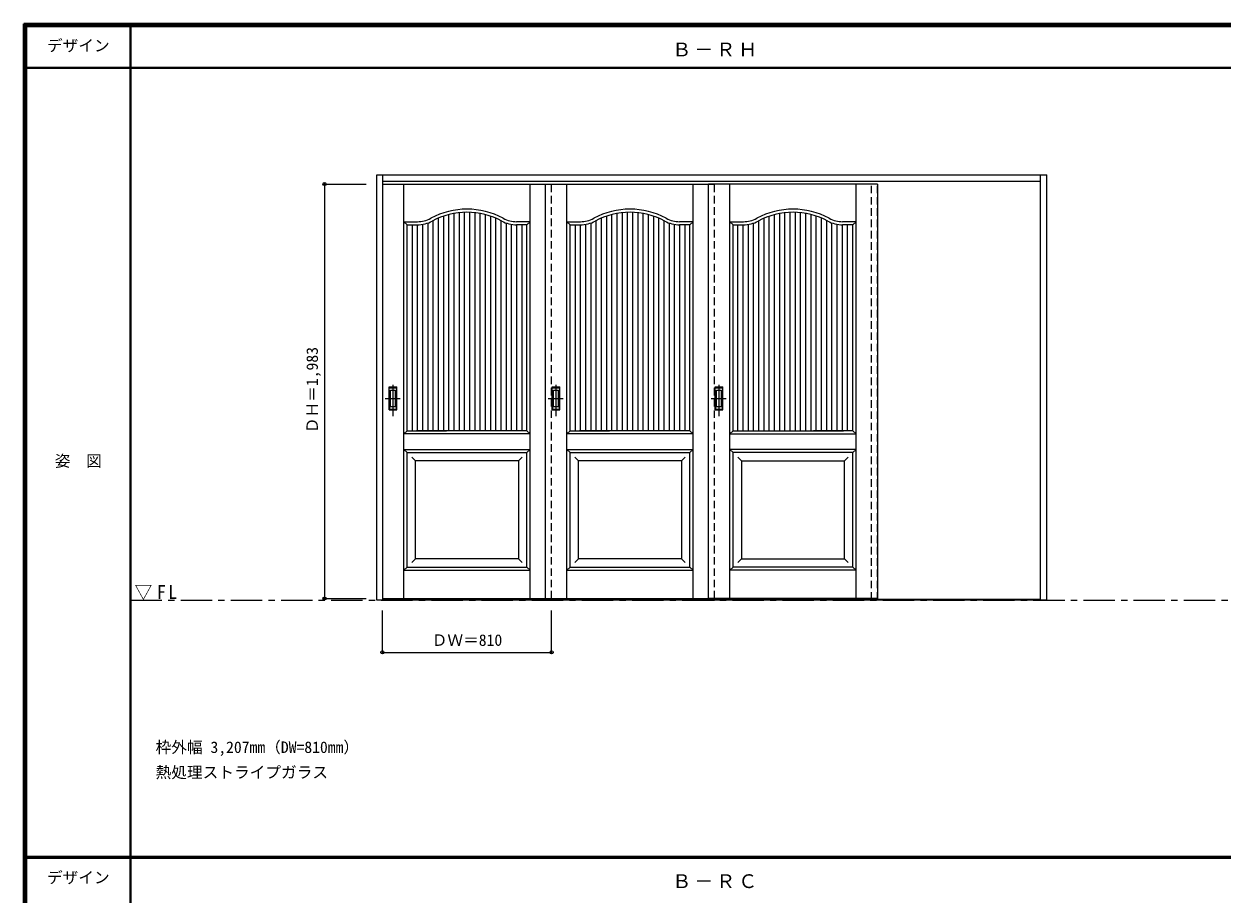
# Model space of a CAD drawing. Units: millimetres, scale not verified. Extents: x -6000 to 5700, y -4307 to 4260.
# Drawn here: x -6000 to -267, y 12 to 4175 of the extents above; entities that cross this region are included whole.
import ezdxf
from ezdxf.enums import TextEntityAlignment as Align

# ---------------------------------------------------------------- set-up
doc = ezdxf.new("R2010")
doc.units = ezdxf.units.MM
doc.header["$LTSCALE"] = 30
doc.header["$PDMODE"] = 32
doc.header["$PDSIZE"] = 15
doc.linetypes.add('CHAIN1', pattern=[8, 5, -1, 1, -1])
doc.linetypes.add('DASHED1', pattern=[1.8, 1.2, -0.6])
for name, color, linetype, lineweight in [('0-1_通り芯', 7, 'CHAIN1', 18), ('0-2_扉', 7, 'Continuous', 18), ('0-4_枠', 3, 'Continuous', 25), ('0-6_引手', 7, 'Continuous', 18), ('0-B_寸法', 4, 'Continuous', 9), ('0-C_ハッチ', 4, 'Continuous', 9), ('F-1_枠', 6, 'Continuous', 40)]:
    doc.layers.add(name, color=color, linetype=linetype, lineweight=lineweight)
doc.layers.add('0-A_文字', color=7, linetype='Continuous')
doc.layers.add('F-A_文字', color=7, linetype='Continuous')
doc.styles.add('ＭＳ ゴシック', font='')
doc.styles.get('ＭＳ ゴシック').set_extended_font_data('MS Gothic')

msp = doc.modelspace()

# ---------------------------------------------------------------- linework, layer by layer
at = {"layer": '0-1_通り芯'}
msp.add_line((-5490, 1418), (5690, 1418), dxfattribs=at)
at = {"layer": '0-2_扉', "color": 4, "linetype": 'DASHED1', "lineweight": 9}
for p, q in [((-4285, 3409), (-4285, 1426)), ((-4282, 3409), (-4285, 3409)), ((-3475, 1426), (-3475, 3409)), ((-2695, 1426), (-2695, 3409)), ((-1945, 1421), (-1945, 3423)), ((-1915, 1421), (-1915, 3423)), ((-4282, 1426), (-4285, 1426))]:
    msp.add_line(p, q, dxfattribs=at)
at = {"layer": '0-2_扉'}
for p, q in [((-4282, 3409), (-3475, 3409)), ((-4181.5, 1426), (-4181.5, 3409)), ((-3578.5, 1426), (-3578.5, 3409)), ((-3505, 1426), (-3505, 3409)), ((-3505, 3409), (-2695, 3409)), ((-3401.5, 1426), (-3401.5, 3409)), ((-2798.5, 1426), (-2798.5, 3409)), ((-2725, 1426), (-2725, 3409)), ((-1915, 3409), (-2725, 3409)), ((-2621.5, 1426), (-2621.5, 3409)), ((-2018.5, 1426), (-2018.5, 3409)), ((-4166.5, 3214), (-4181.5, 3229)), ((-4181.5, 3229), (-4117.49, 3229)), ((-4166.5, 2360.24), (-4166.5, 3214)), ((-4166.5, 3214), (-4117.49, 3214)), ((-3578.5, 3229), (-3642.51, 3229)), ((-3593.5, 3214), (-3642.51, 3214)), ((-3593.5, 3214), (-3578.5, 3229)), ((-3593.5, 2229), (-3593.5, 3214)), ((-3386.5, 3214), (-3401.5, 3229)), ((-3401.5, 3229), (-3337.49, 3229)), ((-3386.5, 2360.24), (-3386.5, 3214)), ((-3386.5, 3214), (-3337.49, 3214)), ((-2798.5, 3229), (-2862.51, 3229)), ((-2813.5, 3214), (-2862.51, 3214)), ((-2813.5, 3214), (-2798.5, 3229)), ((-2813.5, 2229), (-2813.5, 3214)), ((-2606.5, 3214), (-2621.5, 3229)), ((-2621.5, 3229), (-2557.49, 3229)), ((-2606.5, 2229), (-2606.5, 3214)), ((-2606.5, 3214), (-2557.49, 3214)), ((-2018.5, 3229), (-2082.51, 3229)), ((-2033.5, 3214), (-2082.51, 3214)), ((-2033.5, 3214), (-2018.5, 3229)), ((-2033.5, 2360.24), (-2033.5, 3214)), ((-4166.31, 3091), (-4166.5, 3091)), ((-3386.31, 3091), (-3386.5, 3091)), ((-2033.69, 3091), (-2033.5, 3091)), ((-4166.5, 2229), (-4166.5, 2371.05)), ((-3386.5, 2229), (-3386.5, 2371.05)), ((-2033.5, 2229), (-2033.5, 2371.05)), ((-4181.5, 2214), (-4166.5, 2229)), ((-3578.5, 2214), (-4181.5, 2214)), ((-4166.5, 2229), (-3977.5, 2229)), ((-3593.5, 2229), (-4121.5, 2229)), ((-3593.5, 2229), (-3578.5, 2214)), ((-3401.5, 2214), (-3386.5, 2229)), ((-2798.5, 2214), (-3401.5, 2214)), ((-3386.5, 2229), (-3197.5, 2229)), ((-2813.5, 2229), (-3341.5, 2229)), ((-2813.5, 2229), (-2798.5, 2214)), ((-2606.5, 2229), (-2621.5, 2214)), ((-2621.5, 2214), (-2018.5, 2214)), ((-2606.5, 2229), (-2078.5, 2229)), ((-2033.5, 2229), (-2222.5, 2229)), ((-2018.5, 2214), (-2033.5, 2229)), ((-4181.5, 2139), (-4166.5, 2124)), ((-4181.5, 2139), (-3578.5, 2139)), ((-4166.5, 1576), (-4166.5, 2124)), ((-4166.5, 2124), (-3593.5, 2124)), ((-3593.5, 2124), (-3578.5, 2139)), ((-3593.5, 1576), (-3593.5, 2124)), ((-3401.5, 2139), (-3386.5, 2124)), ((-3401.5, 2139), (-2798.5, 2139)), ((-3386.5, 1576), (-3386.5, 2124)), ((-3386.5, 2124), (-2813.5, 2124)), ((-2813.5, 2124), (-2798.5, 2139)), ((-2813.5, 1576), (-2813.5, 2124)), ((-2606.5, 2124), (-2621.5, 2139)), ((-2018.5, 2139), (-2621.5, 2139)), ((-2606.5, 1576), (-2606.5, 2124)), ((-2033.5, 2124), (-2606.5, 2124)), ((-2018.5, 2139), (-2033.5, 2124)), ((-2033.5, 1576), (-2033.5, 2124)), ((-4126.46, 2084), (-4144.14, 2101.68)), ((-4126.5, 1616), (-4126.5, 2084)), ((-3633.5, 2084), (-4126.5, 2084)), ((-3633.5, 2084), (-3615.82, 2101.68)), ((-3633.5, 2084), (-3633.5, 1616)), ((-3346.46, 2084), (-3364.14, 2101.68)), ((-3346.5, 1616), (-3346.5, 2084)), ((-2853.5, 2084), (-3346.5, 2084)), ((-2853.5, 2084), (-2835.82, 2101.68)), ((-2853.5, 2084), (-2853.5, 1616)), ((-2566.5, 2084), (-2584.18, 2101.68)), ((-2566.5, 2084), (-2566.5, 1616)), ((-2566.5, 2084), (-2073.5, 2084)), ((-2073.54, 2084), (-2055.86, 2101.68)), ((-2073.5, 1616), (-2073.5, 2084)), ((-4126.5, 1616), (-4144.18, 1598.32)), ((-4126.5, 1616), (-4126.5, 1617.43)), ((-3633.5, 1616), (-4126.5, 1616)), ((-3633.5, 1616), (-3615.82, 1598.32)), ((-3346.5, 1616), (-3364.18, 1598.32)), ((-3346.5, 1616), (-3346.5, 1617.43)), ((-2853.5, 1616), (-3346.5, 1616)), ((-2853.5, 1616), (-2835.82, 1598.32)), ((-2566.5, 1616), (-2584.18, 1598.32)), ((-2566.5, 1616), (-2073.5, 1616)), ((-2073.5, 1616), (-2073.5, 1617.43)), ((-2073.5, 1616), (-2055.82, 1598.32)), ((-4166.5, 1576), (-4181.5, 1561)), ((-4181.5, 1561), (-3578.5, 1561)), ((-4166.5, 1576), (-3593.5, 1576)), ((-3593.5, 1576), (-3578.5, 1561)), ((-3386.5, 1576), (-3401.5, 1561)), ((-3401.5, 1561), (-2798.5, 1561)), ((-3386.5, 1576), (-2813.5, 1576)), ((-2813.5, 1576), (-2798.5, 1561)), ((-2606.5, 1576), (-2621.5, 1561)), ((-2018.5, 1561), (-2621.5, 1561)), ((-2033.5, 1576), (-2606.5, 1576)), ((-2033.5, 1576), (-2018.5, 1561)), ((-4282, 1426), (-3475, 1426)), ((-3505, 1426), (-2695, 1426))]:
    msp.add_line(p, q, dxfattribs=at)
at = {"layer": '0-2_扉', "color": 3, "lineweight": 25}
msp.add_line((-2725, 1418), (-2695, 1418), dxfattribs=at)
at = {"layer": '0-2_扉'}
msp.add_lwpolyline([(-1915, 3409), (-1915, 1426), (-2725, 1426)], dxfattribs=at)
for centre, radius, start, end in [((-3880, 2924), 365, 61.6423, 118.3577), ((-3880, 2924), 350, 61.6423, 118.3577), ((-3100, 2924), 365, 61.6423, 118.3577), ((-3100, 2924), 350, 61.6423, 118.3577), ((-2320, 2924), 365, 61.6423, 118.3577), ((-2320, 2924), 350, 61.6423, 118.3577), ((-4117.49, 3364), 135, 270, 298.3577), ((-4117.49, 3364), 150, 270, 298.3577), ((-3642.51, 3364), 150, 241.6423, 270), ((-3642.51, 3364), 135, 241.6423, 270), ((-3337.49, 3364), 135, 270, 298.3577), ((-3337.49, 3364), 150, 270, 298.3577), ((-2862.51, 3364), 150, 241.6423, 270), ((-2862.51, 3364), 135, 241.6423, 270), ((-2557.49, 3364), 135, 270, 298.3577), ((-2557.49, 3364), 150, 270, 298.3577), ((-2082.51, 3364), 150, 241.6423, 270), ((-2082.51, 3364), 135, 241.6423, 270)]:
    msp.add_arc(centre, radius, start, end, dxfattribs=at)
at = {"layer": '0-4_枠'}
for p, q in [((-4312, 3453), (-1105, 3453)), ((-4282, 1418), (-4282, 3453)), ((-1135, 1418), (-1135, 3453)), ((-1105, 1418), (-1105, 3453)), ((-4282, 3423), (-1135, 3423)), ((-1135, 1421), (-4282, 1421)), ((-1135, 1418), (-4282, 1418)), ((-1105, 1418), (-1135, 1418))]:
    msp.add_line(p, q, dxfattribs=at)
msp.add_lwpolyline([(-4282, 1418), (-4312, 1418), (-4312, 3453)], dxfattribs=at)
at = {"layer": '0-6_引手', "linetype": 'CHAIN1'}
for p, q in [((-4234, 2298.27), (-4234, 2469.12)), ((-3454, 2298.27), (-3454, 2469.12)), ((-2674, 2298.27), (-2674, 2469.12)), ((-4272.07, 2383.5), (-4199.56, 2383.5)), ((-3492.07, 2383.5), (-3419.56, 2383.5)), ((-2712.07, 2383.5), (-2639.56, 2383.5))]:
    msp.add_line(p, q, dxfattribs=at)
at = {"layer": '0-6_引手'}
for p, q in [((-4253, 2438.5), (-4215, 2438.5)), ((-4253, 2328.5), (-4253, 2438.5)), ((-4246.5, 2422.5), (-4221.5, 2422.5)), ((-4246.5, 2344.5), (-4246.5, 2422.5)), ((-4221.5, 2344.5), (-4221.5, 2422.5)), ((-4215, 2328.5), (-4215, 2438.5)), ((-3473, 2438.5), (-3435, 2438.5)), ((-3473, 2328.5), (-3473, 2438.5)), ((-3466.5, 2422.5), (-3441.5, 2422.5)), ((-3466.5, 2344.5), (-3466.5, 2422.5)), ((-3441.5, 2344.5), (-3441.5, 2422.5)), ((-3435, 2328.5), (-3435, 2438.5)), ((-2693, 2438.5), (-2655, 2438.5)), ((-2693, 2328.5), (-2693, 2438.5)), ((-2686.5, 2422.5), (-2661.5, 2422.5)), ((-2686.5, 2344.5), (-2686.5, 2422.5)), ((-2661.5, 2344.5), (-2661.5, 2422.5)), ((-2655, 2328.5), (-2655, 2438.5)), ((-4253, 2328.5), (-4215, 2328.5)), ((-4246.5, 2344.5), (-4221.5, 2344.5)), ((-3473, 2328.5), (-3435, 2328.5)), ((-3466.5, 2344.5), (-3441.5, 2344.5)), ((-2693, 2328.5), (-2655, 2328.5)), ((-2686.5, 2344.5), (-2661.5, 2344.5))]:
    msp.add_line(p, q, dxfattribs=at)
at = {"layer": '0-6_引手', "linetype": 'DASHED1'}
for p, q in [((-4218, 2332.5), (-4218, 2434.5)), ((-3438, 2332.5), (-3438, 2434.5)), ((-2658, 2332.5), (-2658, 2434.5)), ((-4250, 2332.5), (-4218, 2332.5)), ((-3470, 2332.5), (-3438, 2332.5)), ((-2690, 2332.5), (-2658, 2332.5))]:
    msp.add_line(p, q, dxfattribs=at)
for points in [[(-4250, 2332.5), (-4250, 2434.5), (-4218, 2434.5)], [(-3470, 2332.5), (-3470, 2434.5), (-3438, 2434.5)], [(-2690, 2332.5), (-2690, 2434.5), (-2658, 2434.5)]]:
    msp.add_lwpolyline(points, dxfattribs=at)
at = {"layer": '0-B_寸法'}
for p, q in [((-4562, 3409), (-4362, 3409)), ((-4562, 3409), (-4562, 1426)), ((-4562, 1426), (-4362, 1426)), ((-4285, 1168), (-4285, 1368)), ((-3475, 1168), (-3475, 1368)), ((-4285, 1168), (-3475, 1168))]:
    msp.add_line(p, q, dxfattribs=at)
at = {"layer": '0-B_寸法', "color": 7}
for p in [(-4562, 3409), (-4562, 1426), (-4285, 1168), (-3475, 1168)]:
    msp.add_point(p, dxfattribs=at)
at = {"layer": '0-C_ハッチ'}
for p, q in [((-3941.5, 2229), (-3941.5, 3268.56)), ((-3916.5, 2229), (-3916.5, 3272.09)), ((-3891.5, 2229), (-3891.5, 3273.81)), ((-3866.5, 2229), (-3866.5, 3273.74)), ((-3841.5, 2229), (-3841.5, 3271.88)), ((-3816.5, 2229), (-3816.5, 3268.19)), ((-3161.5, 2229), (-3161.5, 3268.56)), ((-3136.5, 2229), (-3136.5, 3272.09)), ((-3111.5, 2229), (-3111.5, 3273.81)), ((-3086.5, 2229), (-3086.5, 3273.74)), ((-3061.5, 2229), (-3061.5, 3271.88)), ((-3036.5, 2229), (-3036.5, 3268.19)), ((-2383.5, 2229), (-2383.5, 3268.19)), ((-2358.5, 2229), (-2358.5, 3271.88)), ((-2333.5, 2229), (-2333.5, 3273.74)), ((-2308.5, 2229), (-2308.5, 3273.81)), ((-2283.5, 2229), (-2283.5, 3272.09)), ((-2258.5, 2229), (-2258.5, 3268.56)), ((-4141.5, 2229), (-4141.5, 3214)), ((-4116.5, 2229), (-4116.5, 3215.25)), ((-4091.5, 2229), (-4091.5, 3216.27)), ((-4066.5, 2229), (-4066.5, 3222.93)), ((-4041.5, 2229), (-4041.5, 3234.52)), ((-4016.5, 2229), (-4016.5, 3246.29)), ((-3991.5, 2229), (-3991.5, 3255.77)), ((-3966.5, 2229), (-3966.5, 3263.15)), ((-3791.5, 2229), (-3791.5, 3262.63)), ((-3766.5, 2229), (-3766.5, 3255.09)), ((-3741.5, 2229), (-3741.5, 3245.43)), ((-3716.5, 2229), (-3716.5, 3233.47)), ((-3691.5, 2229), (-3691.5, 3222.23)), ((-3666.5, 2229), (-3666.5, 3215.93)), ((-3641.5, 2229), (-3641.5, 3214)), ((-3616.5, 2229), (-3616.5, 3214.25)), ((-3361.5, 2229), (-3361.5, 3214)), ((-3336.5, 2229), (-3336.5, 3215.25)), ((-3311.5, 2229), (-3311.5, 3216.27)), ((-3286.5, 2229), (-3286.5, 3222.93)), ((-3261.5, 2229), (-3261.5, 3234.52)), ((-3236.5, 2229), (-3236.5, 3246.29)), ((-3211.5, 2229), (-3211.5, 3255.77)), ((-3186.5, 2229), (-3186.5, 3263.15)), ((-3011.5, 2229), (-3011.5, 3262.63)), ((-2986.5, 2229), (-2986.5, 3255.09)), ((-2961.5, 2229), (-2961.5, 3245.43)), ((-2936.5, 2229), (-2936.5, 3233.47)), ((-2911.5, 2229), (-2911.5, 3222.23)), ((-2886.5, 2229), (-2886.5, 3215.93)), ((-2861.5, 2229), (-2861.5, 3214)), ((-2836.5, 2229), (-2836.5, 3214.25)), ((-2583.5, 2229), (-2583.5, 3214.25)), ((-2558.5, 2229), (-2558.5, 3214)), ((-2533.5, 2229), (-2533.5, 3215.93)), ((-2508.5, 2229), (-2508.5, 3222.23)), ((-2483.5, 2229), (-2483.5, 3233.47)), ((-2458.5, 2229), (-2458.5, 3245.43)), ((-2433.5, 2229), (-2433.5, 3255.09)), ((-2408.5, 2229), (-2408.5, 3262.63)), ((-2233.5, 2229), (-2233.5, 3263.15)), ((-2208.5, 2229), (-2208.5, 3255.77)), ((-2183.5, 2229), (-2183.5, 3246.29)), ((-2158.5, 2229), (-2158.5, 3234.52)), ((-2133.5, 2229), (-2133.5, 3222.93)), ((-2108.5, 2229), (-2108.5, 3216.27)), ((-2083.5, 2229), (-2083.5, 3215.25)), ((-2058.5, 2229), (-2058.5, 3214))]:
    msp.add_line(p, q, dxfattribs=at)
at = {"layer": 'F-1_枠'}
for p, q in [((-6000, 4175), (5700, 4175)), ((-6000, 4175), (-6000, -4205)), ((-6000, 4170), (5700, 4170)), ((-6000, 4165), (5700, 4165)), ((-5995, 4175), (-5995, -4205)), ((-5990, 4175), (-5990, -4205)), ((-5490, 4175), (-5490, -3790)), ((-6000, 3965), (5700, 3965)), ((-6000, 190.5), (5700, 190.5)), ((-6000, 187.5), (5700, 187.5)), ((-6000, 184.5), (5700, 184.5))]:
    msp.add_line(p, q, dxfattribs=at)

# ---------------------------------------------------------------- texts
at = {"layer": '0-A_文字', "style": 'ＭＳ ゴシック'}
for s, p in [('枠外幅 3,207mm（DW=810mm）', (-5370, 670.5)), ('熱処理ストライプガラス', (-5370, 550.5))]:
    msp.add_text(s, height=54.99, dxfattribs=at).set_placement(p, align=Align.BOTTOM_LEFT)
at = {"layer": '0-A_文字', "char_height": 65.98, "attachment_point": 7, "style": 'ＭＳ ゴシック'}
for s, insert in [('\\T1.17;Ｂ－ＲＨ', (-2897.5, 4020)), ('\\T1.26;\\W0.95;▽FL', (-5471.25, 1418)), ('\\T1.17;Ｂ－ＲＣ', (-2897.5, 39.5))]:
    msp.add_mtext(s, dxfattribs=dict(at, insert=insert))
at = {"layer": '0-B_寸法', "color": 7, "style": 'ＭＳ ゴシック'}
msp.add_text('ＤＨ＝1,983', height=54.99, rotation=90, dxfattribs=at).set_placement((-4577, 2217.25), align=Align.BOTTOM_LEFT)
msp.add_text('ＤＷ＝810', height=54.99, dxfattribs=at).set_placement((-4048.75, 1183), align=Align.BOTTOM_LEFT)
at = {"layer": 'F-A_文字', "style": 'ＭＳ ゴシック'}
for s, p in [('デザイン', (-5890, 4027.5)), ('姿\u3000図', (-5852.5, 2040.25)), ('デザイン', (-5890, 47))]:
    msp.add_text(s, height=54.99, dxfattribs=at).set_placement(p, align=Align.BOTTOM_LEFT)

doc.saveas('drawing.dxf')
